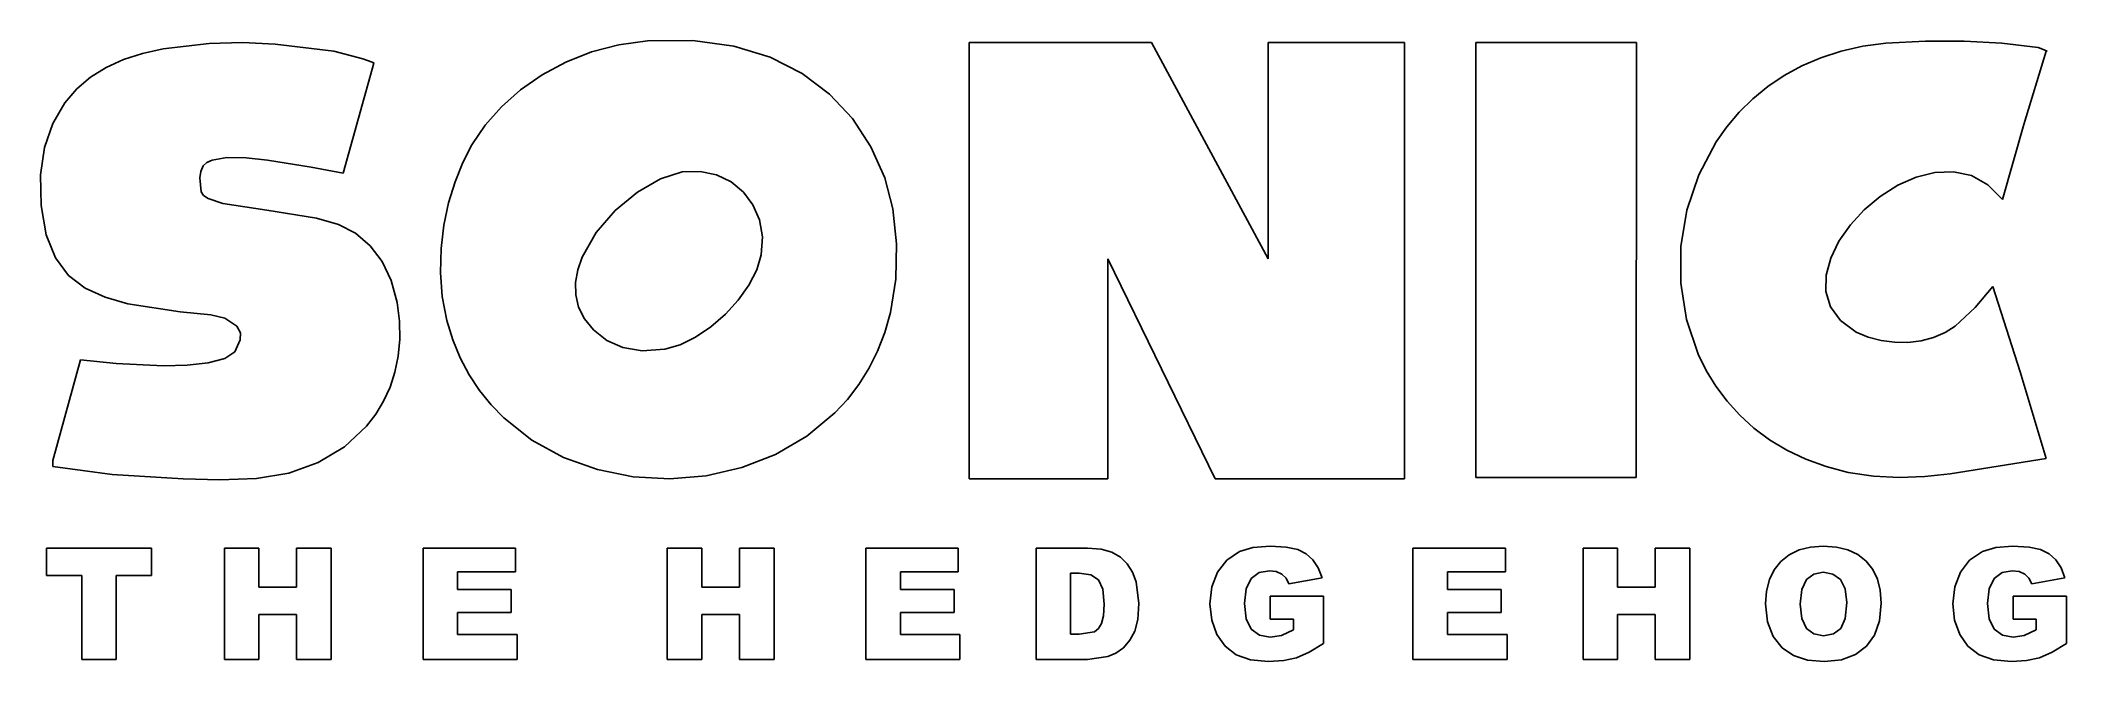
# Model space of a CAD drawing. Extents: x 0 to 182, y 0 to 56.
import ezdxf

# ---------------------------------------------------------------- set-up
doc = ezdxf.new("R2010")
doc.units = 0

msp = doc.modelspace()

# ---------------------------------------------------------------- linework, layer by layer
at = {"layer": 'Layer 1'}
for p, q in [((7.468529, 54.023154), (9.177351, 54.568706)), ((9.177351, 54.568706), (11.03267, 54.98183)), ((11.03267, 54.98183), (15.160706, 55.482627)), ((15.160702, 55.482627), (18.142075, 55.560392)), ((18.142075, 55.560392), (21.064961, 55.411595)), ((21.064961, 55.411595), (26.340949, 54.771491)), ((26.340949, 54.771491), (28.956172, 54.102957)), ((49.456499, 54.715762), (47.15355, 53.802453)), ((51.906521, 55.363402), (49.456499, 54.715762)), ((54.478277, 55.713387), (51.906521, 55.363402)), ((58.548909, 55.74267), (54.478277, 55.713387)), ((62.215892, 55.234198), (58.548909, 55.74267)), ((65.479567, 54.23327), (62.215892, 55.234198)), ((83.332557, 55.551641), (99.680681, 55.551641)), ((83.332557, 16.401021), (83.332557, 55.550154)), ((99.680681, 55.551641), (110.150179, 36.144553)), ((110.150179, 36.144553), (110.150179, 55.551641)), ((110.150179, 55.551641), (122.394993, 55.551641)), ((122.394993, 55.551641), (122.394993, 16.390264)), ((128.793128, 16.528155), (128.793128, 55.551654)), ((128.793128, 55.551654), (143.182597, 55.551654)), ((143.182597, 55.551654), (143.165101, 16.528155)), ((159.720824, 54.196332), (161.54977, 54.785997)), ((161.54977, 54.785997), (163.498346, 55.221609)), ((163.498346, 55.221609), (165.56578, 55.492737)), ((165.56578, 55.492737), (169.122878, 55.696855)), ((169.122878, 55.696855), (172.589524, 55.690688)), ((172.589524, 55.690688), (175.959763, 55.494321)), ((175.959763, 55.494321), (179.227642, 55.127837)), ((179.937599, 54.774214), (177.932657, 48.207788)), ((179.227642, 55.127837), (179.774426, 54.906337)), ((179.774426, 54.906337), (180.04245, 54.779193)), ((180.04245, 54.779193), (179.937599, 54.774214)), ((4.512464, 52.462927), (5.911726, 53.327214)), ((5.911726, 53.327214), (7.468529, 54.023154)), ((29.919872, 53.708097), (27.186263, 43.834731)), ((28.956172, 54.102957), (29.779624, 53.794725)), ((29.779624, 53.794725), (29.952044, 53.714136)), ((29.952044, 53.714136), (29.919872, 53.708097)), ((47.15355, 53.802453), (45.023017, 52.655464)), ((68.340274, 52.785181), (65.479567, 54.23327)), ((70.798351, 50.935229), (68.340274, 52.785181)), ((156.424912, 52.596577), (158.01228, 53.463048)), ((158.01228, 53.463048), (159.720824, 54.196332)), ((2.208653, 50.157477), (3.276265, 51.412334)), ((3.276265, 51.412334), (4.512464, 52.462927)), ((43.090239, 51.306782), (41.380557, 49.788397)), ((45.023017, 52.655464), (43.090239, 51.306782)), ((72.85414, 48.728712), (70.798351, 50.935229)), ((153.616795, 50.505804), (154.959493, 51.607352)), ((154.959493, 51.607352), (156.424912, 52.596577)), ((1.126902, 48.299365), (2.208653, 50.157477)), ((41.380557, 49.788397), (39.919312, 48.132295)), ((151.302655, 48.00747), (152.397591, 49.302366)), ((152.397591, 49.302366), (153.616795, 50.505804)), ((0.390963, 46.149279), (1.126902, 48.299365)), ((39.919312, 48.132295), (38.731844, 46.370465)), ((74.50798, 46.210925), (72.85414, 48.728712)), ((150.332759, 46.631549), (151.302655, 48.00747)), ((177.932657, 48.207788), (176.034707, 41.464647)), ((0.03149, 43.697015), (0.390963, 46.149279)), ((38.731844, 46.370465), (37.923849, 44.800832)), ((75.760211, 43.427167), (74.50798, 46.210925)), ((148.771179, 43.678363), (150.332759, 46.631549)), ((0.079137, 40.932366), (0.03149, 43.697015)), ((14.404226, 43.972382), (14.334602, 43.416939)), ((14.629004, 44.479291), (14.404226, 43.972382)), ((14.94532, 44.788709), (14.629004, 44.479291)), ((15.417679, 45.011648), (14.94532, 44.788709)), ((16.750321, 45.232241), (15.417679, 45.011648)), ((18.466516, 45.209392), (16.750321, 45.232241)), ((20.405849, 45.011422), (18.466516, 45.209392)), ((24.31227, 44.363397), (20.405849, 45.011422)), ((27.186263, 43.834731), (24.31227, 44.363397)), ((37.923849, 44.800832), (37.218292, 43.054788)), ((55.646177, 43.335816), (57.592072, 43.944869)), ((57.592072, 43.944869), (59.190769, 43.998328)), ((59.190769, 43.998328), (60.663416, 43.687082)), ((60.663416, 43.687082), (61.971318, 43.05298)), ((147.719035, 40.526265), (148.771179, 43.678363)), ((169.967337, 43.903409), (168.283568, 43.478727)), ((171.634185, 43.965694), (169.967337, 43.903409)), ((173.234262, 43.614231), (171.634185, 43.965694)), ((14.334602, 43.416939), (14.452095, 42.17306)), ((14.452095, 42.17306), (14.6648, 41.840614)), ((14.6648, 41.840614), (15.073326, 41.560136)), ((37.218292, 43.054788), (36.639207, 41.163565)), ((51.582456, 40.484131), (53.577171, 42.139868)), ((53.577171, 42.139868), (55.646177, 43.335816)), ((61.971318, 43.05298), (63.07578, 42.137873)), ((63.07578, 42.137873), (63.938107, 40.983611)), ((76.489262, 40.623598), (75.760211, 43.427167)), ((166.632725, 42.743), (165.064658, 41.747581)), ((168.283568, 43.478727), (166.632725, 42.743)), ((174.717719, 42.797665), (173.234262, 43.614231)), ((176.034707, 41.464647), (174.717719, 42.797665)), ((0.539727, 38.285009), (0.079137, 40.932366)), ((15.073326, 41.560136), (16.384553, 41.121918)), ((16.384553, 41.121918), (20.330691, 40.504286)), ((20.330691, 40.504286), (24.797896, 39.789549)), ((36.639207, 41.163565), (36.210626, 39.158394)), ((49.859435, 38.495714), (51.582456, 40.484131)), ((63.938107, 40.983611), (64.519606, 39.632044)), ((76.819264, 37.503616), (76.489262, 40.623598)), ((147.182511, 37.258715), (147.719035, 40.526265)), ((163.629216, 40.543822), (162.376248, 39.183076)), ((165.064658, 41.747581), (163.629216, 40.543822)), ((1.373334, 36.221593), (0.539727, 38.285009)), ((24.797896, 39.789549), (26.760457, 39.229947)), ((26.760457, 39.229947), (28.293555, 38.447089)), ((28.293555, 38.447089), (29.592683, 37.301748)), ((36.210626, 39.158394), (35.956582, 37.070506)), ((48.60551, 36.301722), (49.859435, 38.495714)), ((64.519606, 39.632044), (64.781581, 38.125023)), ((162.376248, 39.183076), (161.355602, 37.716694)), ((29.592683, 37.301748), (30.672467, 35.894816)), ((35.956582, 37.070506), (35.901106, 34.931134)), ((64.685337, 36.504398), (64.284351, 35.161423)), ((64.781581, 38.125023), (64.685337, 36.504398)), ((76.749505, 34.317111), (76.819264, 37.503616)), ((147.167789, 33.959173), (147.182511, 37.258715)), ((161.355602, 37.716694), (160.617128, 36.19603)), ((2.550519, 34.657674), (1.373334, 36.221593)), ((4.041844, 33.508808), (2.550519, 34.657674)), ((30.672467, 35.894816), (31.494288, 34.211112)), ((35.901106, 34.931134), (36.068232, 32.771508)), ((48.018085, 34.029262), (48.216147, 35.167356)), ((48.216147, 35.167356), (48.60551, 36.301722)), ((64.284351, 35.161423), (63.57536, 33.788745)), ((105.404753, 16.401959), (95.778191, 36.143811)), ((95.778191, 36.143811), (95.778191, 16.389326)), ((160.210674, 34.672435), (160.18609, 33.197262)), ((160.617128, 36.19603), (160.210674, 34.672435)), ((5.817869, 32.690552), (4.041844, 33.508808)), ((31.494288, 34.211112), (32.019526, 32.235454)), ((36.068232, 32.771508), (36.481992, 30.622861)), ((48.035997, 32.903328), (48.018085, 34.029262)), ((48.294561, 31.805442), (48.035997, 32.903328)), ((63.57536, 33.788745), (62.615194, 32.441683)), ((76.279276, 31.313974), (76.749505, 34.317111)), ((147.681053, 30.711097), (147.167789, 33.959173)), ((160.18609, 33.197262), (160.593224, 31.821863)), ((173.567573, 31.779014), (175.146849, 33.656556)), ((175.146849, 33.656556), (177.608855, 25.993586)), ((7.849156, 32.118464), (5.817869, 32.690552)), ((12.559759, 31.375015), (7.849156, 32.118464)), ((15.320679, 31.128097), (12.559759, 31.375015)), ((16.576156, 30.806954), (15.320679, 31.128097)), ((32.019526, 32.235454), (32.222836, 30.552015)), ((48.81845, 30.751493), (48.294561, 31.805442)), ((61.460685, 31.175556), (60.168665, 30.045683)), ((62.615194, 32.441683), (61.460685, 31.175556)), ((75.768466, 29.530065), (76.279276, 31.313974)), ((160.593224, 31.821863), (161.481925, 30.59759)), ((171.775854, 30.107492), (173.567573, 31.779014)), ((17.645207, 30.107104), (16.576156, 30.806954)), ((17.963756, 29.513205), (17.645207, 30.107104)), ((17.950274, 28.859873), (17.963756, 29.513205)), ((32.222836, 30.552015), (32.25186, 28.945908)), ((36.481992, 30.622861), (37.014553, 28.879977)), ((49.632341, 29.757368), (48.81845, 30.751493)), ((50.831502, 28.812583), (49.632341, 29.757368)), ((58.795966, 29.107382), (57.39942, 28.415973)), ((60.168665, 30.045683), (58.795966, 29.107382)), ((75.117216, 27.859713), (75.768466, 29.530065)), ((148.728486, 27.597948), (147.681053, 30.711097)), ((161.481925, 30.59759), (162.902043, 29.575796)), ((162.902043, 29.575796), (163.977731, 29.112345)), ((163.977731, 29.112345), (165.131522, 28.804936)), ((168.718907, 28.79577), (169.842507, 29.089338)), ((169.842507, 29.089338), (170.872909, 29.527352)), ((170.872909, 29.527352), (171.775854, 30.107492)), ((16.555036, 27.185494), (17.467127, 27.800875)), ((17.467127, 27.800875), (17.950274, 28.859873)), ((32.115635, 27.420452), (31.823201, 25.97897)), ((32.25186, 28.945908), (32.115635, 27.420452)), ((37.014553, 28.879977), (37.686151, 27.251071)), ((52.275448, 28.172529), (50.831502, 28.812583)), ((53.99872, 27.892246), (52.275448, 28.172529)), ((56.035857, 28.026774), (53.99872, 27.892246)), ((57.39942, 28.415973), (56.035857, 28.026774)), ((74.334842, 26.302933), (75.117216, 27.859713)), ((149.454449, 26.118052), (148.728486, 27.597948)), ((165.131522, 28.804936), (166.329155, 28.65125)), ((166.329155, 28.65125), (167.53637, 28.648968)), ((167.53637, 28.648968), (168.718907, 28.79577)), ((1.142726, 18.040375), (3.627029, 27.091102)), ((3.627029, 27.091102), (6.813689, 26.741191)), ((6.813689, 26.741191), (11.0762, 26.542587)), ((11.0762, 26.542587), (13.192021, 26.593899)), ((13.192021, 26.593899), (15.07415, 26.795685)), ((15.07415, 26.795685), (16.555036, 27.185494)), ((31.823201, 25.97897), (31.383596, 24.624785)), ((37.686151, 27.251071), (38.487469, 25.736128)), ((38.487469, 25.736128), (39.409191, 24.335134)), ((73.43066, 24.859738), (74.334842, 26.302933)), ((150.316272, 24.703184), (149.454449, 26.118052)), ((177.608855, 25.993586), (179.937599, 18.218638)), ((31.383596, 24.624785), (30.805859, 23.361216)), ((39.409191, 24.335134), (40.442003, 23.048076)), ((72.413987, 23.530143), (73.43066, 24.859738)), ((151.31473, 23.363778), (150.316272, 24.703184)), ((30.099028, 22.191586), (29.272143, 21.119216)), ((30.805859, 23.361216), (30.099028, 22.191586)), ((40.442003, 23.048076), (41.576587, 21.874939)), ((41.576587, 21.874939), (44.11381, 19.870374)), ((68.782173, 20.223095), (71.294137, 22.314161)), ((71.294137, 22.314161), (72.413987, 23.530143)), ((152.450595, 22.110266), (151.31473, 23.363778)), ((153.724639, 20.953079), (152.450595, 22.110266)), ((29.272143, 21.119216), (27.294363, 19.279544)), ((65.969295, 18.586652), (68.782173, 20.223095)), ((155.137636, 19.902652), (153.724639, 20.953079)), ((27.294363, 19.279544), (24.944828, 17.868774)), ((44.11381, 19.870374), (46.946334, 18.321327)), ((46.946334, 18.321327), (49.999633, 17.227686)), ((62.930029, 17.404942), (65.969295, 18.586652)), ((156.690359, 18.969415), (155.137636, 19.902652)), ((158.38358, 18.163801), (156.690359, 18.969415)), ((179.937599, 18.218638), (171.327519, 16.844611)), ((1.142726, 17.508675), (1.142726, 18.040375)), ((6.467485, 16.797546), (1.142726, 17.508675)), ((12.833673, 16.381998), (6.467485, 16.797546)), ((16.107221, 16.315587), (12.833673, 16.381998)), ((19.419735, 16.440227), (16.107221, 16.315587)), ((22.295849, 16.913477), (19.419735, 16.440227)), ((24.944828, 17.868774), (22.295849, 16.913477)), ((49.999633, 17.227686), (53.199178, 16.589339)), ((53.199178, 16.589339), (56.470444, 16.406174)), ((56.470444, 16.406174), (59.738903, 16.678079)), ((59.738903, 16.678079), (62.930029, 17.404942)), ((95.778191, 16.389326), (83.332557, 16.401021)), ((122.394993, 16.390264), (105.404753, 16.401959)), ((143.165101, 16.528155), (128.793128, 16.528155)), ((160.218073, 17.496243), (158.38358, 18.163801)), ((162.194611, 16.977173), (160.218073, 17.496243)), ((164.463289, 16.62969), (162.194611, 16.977173)), ((166.753774, 16.52474), (164.463289, 16.62969)), ((169.047905, 16.612866), (166.753774, 16.52474)), ((171.327519, 16.844611), (169.047905, 16.612866)), ((0.577629, 10.181767), (9.980892, 10.181767)), ((0.577629, 7.70974), (0.577629, 10.181767)), ((9.980892, 10.181767), (9.980892, 7.70974)), ((16.528836, 10.181767), (19.622283, 10.181767)), ((16.528836, 0.170741), (16.528836, 10.181767)), ((19.622283, 10.181767), (19.622283, 6.678591)), ((23.002542, 6.678591), (23.002542, 10.181767)), ((23.002542, 10.181767), (26.109647, 10.181767)), ((26.109647, 10.181767), (26.109647, 0.170741)), ((34.341571, 10.181767), (42.63174, 10.181767)), ((34.341571, 0.170741), (34.341571, 10.181767)), ((42.63174, 10.181767), (42.63174, 8.04435)), ((56.247986, 10.181767), (59.341434, 10.181767)), ((56.247986, 0.170741), (56.247986, 10.181767)), ((59.341434, 10.181767), (59.341434, 6.678591)), ((62.721693, 6.678591), (62.721693, 10.181767)), ((62.721693, 10.181767), (65.828798, 10.181767)), ((65.828798, 10.181767), (65.828798, 0.170741)), ((74.060726, 10.181767), (82.350895, 10.181767)), ((74.060726, 0.170741), (74.060726, 10.181767)), ((82.350895, 10.181767), (82.350895, 8.04435)), ((89.342712, 10.181767), (93.938495, 10.181767)), ((89.342712, 0.170741), (89.342712, 10.181767)), ((93.938495, 10.181767), (95.165973, 10.089578)), ((95.165973, 10.089578), (96.130542, 9.813012)), ((96.130542, 9.813012), (96.897076, 9.364017)), ((96.897076, 9.364017), (97.51679, 8.754548)), ((105.608037, 8.023864), (106.441151, 9.092572)), ((106.441151, 9.092572), (107.588391, 9.867641)), ((107.588391, 9.867641), (108.781724, 10.231275)), ((108.781724, 10.231275), (110.326741, 10.352486)), ((110.326741, 10.352486), (111.776155, 10.277369)), ((111.776155, 10.277369), (112.805596, 10.052019)), ((112.805596, 10.052019), (113.560179, 9.667899)), ((113.560179, 9.667899), (114.171357, 9.116474)), ((114.171357, 9.116474), (114.649374, 8.402864)), ((123.140793, 10.181767), (131.43096, 10.181767)), ((123.140793, 0.170741), (123.140793, 10.181767)), ((131.43096, 10.181767), (131.43096, 8.04435)), ((138.395462, 10.181767), (141.48891, 10.181767)), ((138.395462, 0.170741), (138.395462, 10.181767)), ((141.48891, 10.181767), (141.48891, 6.678591)), ((144.869167, 6.678591), (144.869167, 10.181767)), ((144.869167, 10.181767), (147.976274, 10.181767)), ((147.976274, 10.181767), (147.976274, 0.170741)), ((156.142641, 8.986726), (156.89253, 9.584246)), ((156.89253, 9.584246), (157.776433, 10.011046)), ((157.776433, 10.011046), (158.794352, 10.267126)), ((158.794352, 10.267126), (159.946286, 10.352486)), ((159.946286, 10.352486), (161.124254, 10.268406)), ((161.124254, 10.268406), (162.158818, 10.016167)), ((162.158818, 10.016167), (163.049977, 9.595769)), ((163.049977, 9.595769), (163.797731, 9.007212)), ((172.24408, 8.023864), (173.077195, 9.092572)), ((173.077195, 9.092572), (174.224438, 9.867641)), ((174.224438, 9.867641), (175.41777, 10.231275)), ((175.41777, 10.231275), (176.96278, 10.352486)), ((176.96278, 10.352486), (178.412195, 10.277369)), ((178.412195, 10.277369), (179.441635, 10.052019)), ((179.441635, 10.052019), (180.196221, 9.667899)), ((180.196221, 9.667899), (180.807397, 9.116474)), ((180.807397, 9.116474), (181.285414, 8.402864)), ((3.732536, 7.70974), (0.577629, 7.70974)), ((3.732536, 0.170741), (3.732536, 7.70974)), ((9.980892, 7.70974), (6.825983, 7.70974)), ((6.825983, 7.70974), (6.825983, 0.170741)), ((42.63174, 8.04435), (37.44185, 8.04435)), ((37.44185, 8.04435), (37.44185, 6.453241)), ((82.350895, 8.04435), (77.161004, 8.04435)), ((77.161004, 8.04435), (77.161004, 6.453241)), ((92.436159, 7.914605), (92.436159, 2.444731)), ((93.207814, 7.914605), (92.436159, 7.914605)), ((94.238963, 7.767785), (93.207814, 7.914605)), ((94.928673, 7.327326), (94.238963, 7.767785)), ((95.317914, 6.489091), (94.928673, 7.327326)), ((97.51679, 8.754548), (97.987976, 8.008501)), ((97.987976, 8.008501), (98.30893, 7.149779)), ((105.100999, 6.707613), (105.608037, 8.023864)), ((108.633198, 7.443417), (108.182496, 6.533479)), ((109.343393, 7.976063), (108.633198, 7.443417)), ((110.258453, 8.153612), (109.343393, 7.976063)), ((110.879874, 8.078495), (110.258453, 8.153612)), ((111.378377, 7.853145), (110.879874, 8.078495)), ((111.757373, 7.486096), (111.378377, 7.853145)), ((112.006627, 6.985886), (111.757373, 7.486096)), ((114.990814, 7.518533), (112.006627, 6.985886)), ((114.649374, 8.402864), (114.990814, 7.518533)), ((131.43096, 8.04435), (126.24107, 8.04435)), ((126.24107, 8.04435), (126.24107, 6.453241)), ((154.862242, 6.327333), (155.118322, 7.34952)), ((155.118322, 7.34952), (155.545121, 8.235984)), ((155.545121, 8.235984), (156.142641, 8.986726)), ((158.43712, 7.347792), (158.012027, 6.468585)), ((159.096099, 7.844589), (158.43712, 7.347792)), ((159.939456, 8.010187), (159.096099, 7.844589)), ((160.813542, 7.846296), (159.939456, 8.010187)), ((161.482765, 7.354623), (160.813542, 7.846296)), ((161.912981, 6.514679), (161.482765, 7.354623)), ((163.797731, 9.007212), (164.389276, 8.270555)), ((164.389276, 8.270555), (164.811808, 7.399029)), ((164.811808, 7.399029), (165.065327, 6.392634)), ((171.737041, 6.707613), (172.24408, 8.023864)), ((175.269245, 7.443417), (174.818542, 6.533479)), ((175.979436, 7.976063), (175.269245, 7.443417)), ((176.894494, 8.153612), (175.979436, 7.976063)), ((177.515917, 8.078495), (176.894494, 8.153612)), ((178.014426, 7.853145), (177.515917, 8.078495)), ((178.393443, 7.486096), (178.014426, 7.853145)), ((178.642678, 6.985886), (178.393443, 7.486096)), ((181.62685, 7.518533), (178.642678, 6.985886)), ((181.285414, 8.402864), (181.62685, 7.518533)), ((19.622283, 6.678591), (23.002542, 6.678591)), ((37.44185, 6.453241), (42.256156, 6.453241)), ((42.256156, 6.453241), (42.256156, 4.411427)), ((59.341434, 6.678591), (62.721693, 6.678591)), ((77.161004, 6.453241), (81.975309, 6.453241)), ((81.975309, 6.453241), (81.975309, 4.411427)), ((95.447661, 5.148938), (95.317914, 6.489091)), ((98.30893, 7.149779), (98.554766, 5.210398)), ((104.931986, 5.176253), (105.100999, 6.707613)), ((108.182496, 6.533479), (108.032263, 5.210398)), ((110.347227, 3.796836), (110.347227, 5.879619)), ((110.347227, 5.879619), (115.127391, 5.879619)), ((115.127391, 5.879619), (115.127391, 1.611617)), ((126.24107, 6.453241), (131.055376, 6.453241)), ((131.055376, 6.453241), (131.055376, 4.411427)), ((141.48891, 6.678591), (144.869167, 6.678591)), ((154.776882, 5.169424), (154.862242, 6.327333)), ((158.012027, 6.468585), (157.870329, 5.155747)), ((162.056386, 5.292323), (161.912981, 6.514679)), ((165.065327, 6.392634), (165.149834, 5.251369)), ((171.568028, 5.176253), (171.737041, 6.707613)), ((174.818542, 6.533479), (174.668308, 5.210398)), ((176.983276, 3.796836), (176.983276, 5.879619)), ((176.983276, 5.879619), (181.763442, 5.879619)), ((181.763442, 5.879619), (181.763442, 1.611617)), ((23.002542, 4.220222), (19.622283, 4.220222)), ((19.622283, 4.220222), (19.622283, 0.170741)), ((23.002542, 0.170741), (23.002542, 4.220222)), ((42.256156, 4.411427), (37.44185, 4.411427)), ((37.44185, 4.411427), (37.44185, 2.437903)), ((62.721693, 4.220222), (59.341434, 4.220222)), ((59.341434, 4.220222), (59.341434, 0.170741)), ((62.721693, 0.170741), (62.721693, 4.220222)), ((81.975309, 4.411427), (77.161004, 4.411427)), ((77.161004, 4.411427), (77.161004, 2.437903)), ((95.215483, 3.407593), (95.389617, 4.112668)), ((95.389617, 4.112668), (95.447661, 5.148938)), ((98.462577, 3.784885), (98.186011, 2.717884)), ((98.554766, 5.210398), (98.462577, 3.784885)), ((105.085634, 3.70806), (104.931986, 5.176253)), ((105.546577, 2.417417), (105.085634, 3.70806)), ((108.032263, 5.210398), (108.184204, 3.817322)), ((108.184204, 3.817322), (108.640027, 2.888605)), ((112.416355, 3.796832), (110.347227, 3.796836)), ((112.416355, 2.854456), (112.416355, 3.796832)), ((131.055376, 4.411427), (126.24107, 4.411427)), ((126.24107, 4.411427), (126.24107, 2.437903)), ((144.869167, 4.220222), (141.48891, 4.220222)), ((141.48891, 4.220222), (141.48891, 0.170741)), ((144.869167, 0.170741), (144.869167, 4.220222)), ((154.949309, 3.561241), (154.776882, 5.169424)), ((154.776882, 5.169424), (154.776882, 5.169424)), ((157.870329, 5.155747), (158.01032, 3.853153)), ((157.870329, 5.155747), (157.870329, 5.155747)), ((158.01032, 3.853153), (158.430291, 2.977359)), ((161.510082, 2.963702), (161.91981, 3.870225)), ((161.91981, 3.870225), (162.056386, 5.292323)), ((165.001307, 3.65343), (164.555727, 2.369615)), ((165.149834, 5.251369), (165.001307, 3.65343)), ((171.721676, 3.70806), (171.568028, 5.176253)), ((172.18262, 2.417417), (171.721676, 3.70806)), ((174.668308, 5.210398), (174.820247, 3.817322)), ((174.820247, 3.817322), (175.276064, 2.888605)), ((179.052394, 3.796832), (176.983276, 3.796836)), ((179.052394, 2.854456), (179.052394, 3.796832)), ((37.44185, 2.437903), (42.781973, 2.437903)), ((42.781973, 2.437903), (42.781973, 0.170741)), ((77.161004, 2.437903), (82.501128, 2.437903)), ((82.501128, 2.437903), (82.501128, 0.170741)), ((92.436159, 2.444731), (93.194157, 2.444731)), ((93.194157, 2.444731), (94.573574, 2.656424)), ((94.573574, 2.656424), (94.938915, 2.953477)), ((94.938915, 2.953477), (95.215483, 3.407593)), ((97.752383, 1.906964), (97.175349, 1.236034)), ((98.186011, 2.717884), (97.752383, 1.906964)), ((106.292624, 1.364074), (105.546577, 2.417417)), ((108.640027, 2.888605), (109.374123, 2.366201)), ((109.374123, 2.366201), (110.347227, 2.192067)), ((110.347227, 2.192067), (111.337403, 2.342296)), ((111.337403, 2.342296), (112.416355, 2.854456)), ((126.24107, 2.437903), (131.581193, 2.437903)), ((131.581193, 2.437903), (131.581193, 0.170741)), ((155.466589, 2.246696), (154.949309, 3.561241)), ((156.260438, 1.236034), (155.466589, 2.246696)), ((158.430291, 2.977359), (159.097807, 2.480563)), ((159.097807, 2.480563), (159.966772, 2.314964)), ((159.966772, 2.314964), (160.851102, 2.477148)), ((160.851102, 2.477148), (161.510082, 2.963702)), ((164.555727, 2.369615), (163.835289, 1.372609)), ((172.928666, 1.364074), (172.18262, 2.417417)), ((175.276064, 2.888605), (176.010164, 2.366201)), ((176.010164, 2.366201), (176.983276, 2.192067)), ((176.983276, 2.192067), (177.973454, 2.342296)), ((177.973454, 2.342296), (179.052394, 2.854456)), ((6.825983, 0.170741), (3.732536, 0.170741)), ((19.622283, 0.170741), (16.528836, 0.170741)), ((26.109647, 0.170741), (23.002542, 0.170741)), ((42.781973, 0.170741), (34.341571, 0.170741)), ((59.341434, 0.170741), (56.247986, 0.170741)), ((65.828798, 0.170741), (62.721693, 0.170741)), ((82.501128, 0.170741), (74.060726, 0.170741)), ((93.938495, 0.170741), (89.342712, 0.170741)), ((95.782273, 0.443893), (93.938495, 0.170741)), ((96.502711, 0.740945), (95.782273, 0.443893)), ((97.175349, 1.236034), (96.502711, 0.740945)), ((107.287922, 0.607784), (106.292624, 1.364074)), ((108.578567, 0.151961), (107.287922, 0.607784)), ((110.196993, 0.00002), (108.578567, 0.151961)), ((111.545683, 0.083673), (110.196993, 0.00002)), ((112.696336, 0.334631), (111.545683, 0.083673)), ((113.833332, 0.824598), (112.696336, 0.334631)), ((115.127391, 1.611617), (113.833332, 0.824598)), ((131.581193, 0.170741), (123.140793, 0.170741)), ((141.48891, 0.170741), (138.395462, 0.170741)), ((147.976274, 0.170741), (144.869167, 0.170741)), ((157.262565, 0.539496), (156.260438, 1.236034)), ((158.520772, 0.134889), (157.262565, 0.539496)), ((160.069203, 0.00002), (158.520772, 0.134889)), ((161.597148, 0.155375), (160.069203, 0.00002)), ((162.848527, 0.621441), (161.597148, 0.155375)), ((163.835289, 1.372609), (162.848527, 0.621441)), ((173.923959, 0.607784), (172.928666, 1.364074)), ((175.214601, 0.151961), (173.923959, 0.607784)), ((176.833027, 0.00002), (175.214601, 0.151961)), ((178.181727, 0.083673), (176.833027, 0.00002)), ((179.332377, 0.334631), (178.181727, 0.083673)), ((180.469376, 0.824598), (179.332377, 0.334631)), ((181.763442, 1.611617), (180.469376, 0.824598))]:
    msp.add_line(p, q, dxfattribs=at)

doc.saveas('drawing.dxf')
